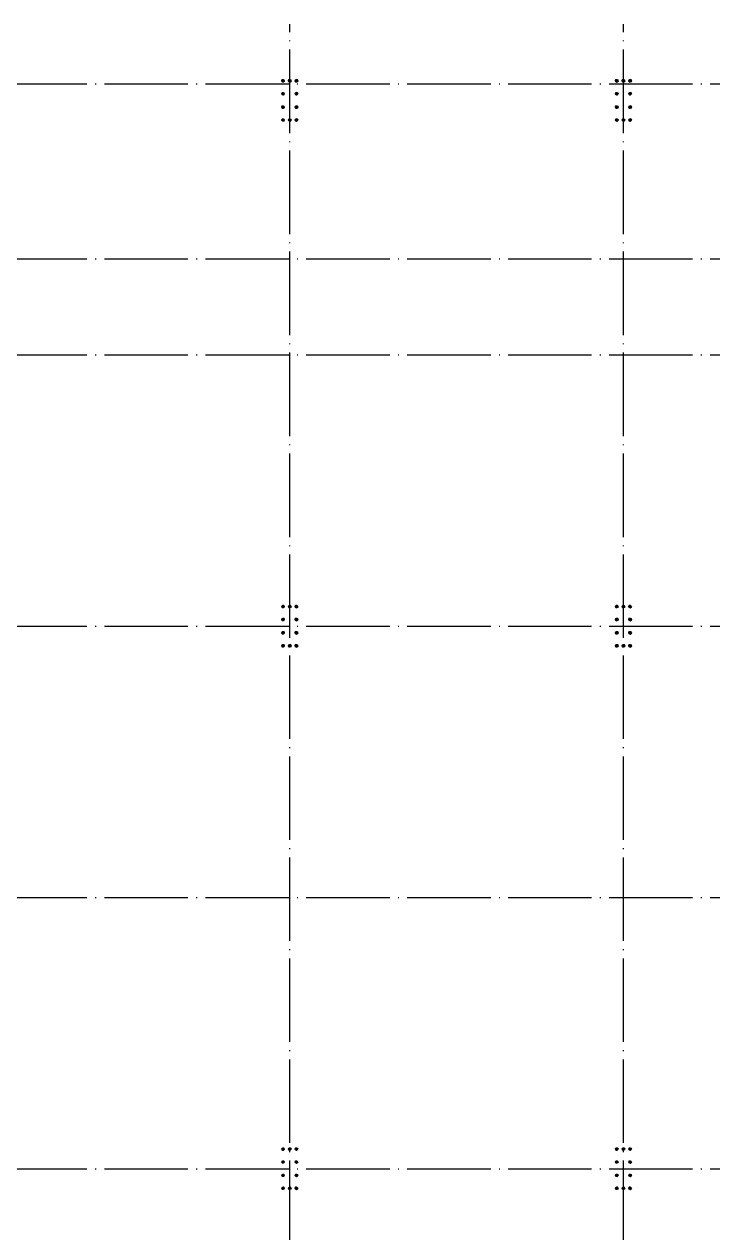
# Model space of a CAD drawing. Extents: x 19118 to 566552, y -1188739 to 92943.
# Drawn here: x 165771 to 182282, y -247024 to -218060 of the extents above; entities that cross this region are included whole.
import ezdxf

# ---------------------------------------------------------------- set-up
doc = ezdxf.new("R2010")
doc.units = 0
doc.header["$LTSCALE"] = 1000
doc.header["$MEASUREMENT"] = 0
doc.linetypes.add('DASH', pattern=[0.35, 0.25, -0.1])
doc.linetypes.add('DOTE', pattern=[2.42, 2, -0.2, 0.02, -0.2])
for name, color, linetype in [('DOTE', 9, 'DOTE'), ('PUB_HATCH', 8, 'CONTINUOUS'), ('REIN', 1, 'CONTINUOUS'), ('锚栓', 60, 'CONTINUOUS')]:
    doc.layers.add(name, color=color, linetype=linetype)

msp = doc.modelspace()

# ---------------------------------------------------------------- hatches: boundary and pattern name
at = {"layer": 'PUB_HATCH'}
h = msp.add_hatch(dxfattribs=at)
h.set_pattern_fill('ANSI31', color=256, angle=-90, style=0)
h.set_pattern_definition([(45, (71691.3192, -319798.7784), (1.122532015, -1.122532015), [])])
h.paths.add_polyline_path([(171946.86, -219416.94, -1), (172008.86, -219416.94, -1)])
h = msp.add_hatch(dxfattribs=at)
h.set_pattern_fill('ANSI31', color=256, angle=-90, style=0)
h.set_pattern_definition([(45, (71851.3192, -319798.7784), (1.122532015, -1.122532015), [])])
h.paths.add_polyline_path([(172106.86, -219416.94, -1), (172168.86, -219416.94, -1)])
h = msp.add_hatch(dxfattribs=at)
h.set_pattern_fill('ANSI31', color=256, angle=-90, style=0)
h.set_pattern_definition([(135, (272584.405, -319798.7784), (-1.122532015, -1.122532015), [])])
h.paths.add_polyline_path([(172328.86, -219416.94, 1), (172266.86, -219416.94, 1)])
h = msp.add_hatch(dxfattribs=at)
h.set_pattern_fill('ANSI31', color=256, angle=-90, style=0)
h.set_pattern_definition([(45, (79691.3192, -319798.7784), (1.122532015, -1.122532015), [])])
h.paths.add_polyline_path([(179946.86, -219416.94, -1), (180008.86, -219416.94, -1)])
h = msp.add_hatch(dxfattribs=at)
h.set_pattern_fill('ANSI31', color=256, angle=-90, style=0)
h.set_pattern_definition([(45, (79851.3192, -319798.7784), (1.122532015, -1.122532015), [])])
h.paths.add_polyline_path([(180106.86, -219416.94, -1), (180168.86, -219416.94, -1)])
h = msp.add_hatch(dxfattribs=at)
h.set_pattern_fill('ANSI31', color=256, angle=-90, style=0)
h.set_pattern_definition([(135, (280584.405, -319798.7784), (-1.122532015, -1.122532015), [])])
h.paths.add_polyline_path([(180328.86, -219416.94, 1), (180266.86, -219416.94, 1)])
h = msp.add_hatch(dxfattribs=at)
h.set_pattern_fill('ANSI31', color=256, angle=-90, style=0)
h.set_pattern_definition([(45, (71691.3192, -320108.7784), (1.122532015, -1.122532015), [])])
h.paths.add_polyline_path([(171946.86, -219726.94, -1), (172008.86, -219726.94, -1)])
h = msp.add_hatch(dxfattribs=at)
h.set_pattern_fill('ANSI31', color=256, angle=-90, style=0)
h.set_pattern_definition([(135, (272584.405, -320108.7784), (-1.122532015, -1.122532015), [])])
h.paths.add_polyline_path([(172328.86, -219726.94, 1), (172266.86, -219726.94, 1)])
h = msp.add_hatch(dxfattribs=at)
h.set_pattern_fill('ANSI31', color=256, angle=-90, style=0)
h.set_pattern_definition([(45, (79691.3192, -320108.7784), (1.122532015, -1.122532015), [])])
h.paths.add_polyline_path([(179946.86, -219726.94, -1), (180008.86, -219726.94, -1)])
h = msp.add_hatch(dxfattribs=at)
h.set_pattern_fill('ANSI31', color=256, angle=-90, style=0)
h.set_pattern_definition([(135, (280584.405, -320108.7784), (-1.122532015, -1.122532015), [])])
h.paths.add_polyline_path([(180328.86, -219726.94, 1), (180266.86, -219726.94, 1)])
h = msp.add_hatch(dxfattribs=at)
h.set_pattern_fill('ANSI31', color=256, angle=-90, style=0)
h.set_pattern_definition([(45, (71691.3192, -320428.7784), (1.122532015, -1.122532015), [])])
h.paths.add_polyline_path([(171946.86, -220046.94, -1), (172008.86, -220046.94, -1)])
h = msp.add_hatch(dxfattribs=at)
h.set_pattern_fill('ANSI31', color=256, angle=-90, style=0)
h.set_pattern_definition([(135, (272584.405, -320428.7784), (-1.122532015, -1.122532015), [])])
h.paths.add_polyline_path([(172328.86, -220046.94, 1), (172266.86, -220046.94, 1)])
h = msp.add_hatch(dxfattribs=at)
h.set_pattern_fill('ANSI31', color=256, angle=-90, style=0)
h.set_pattern_definition([(45, (79691.3192, -320428.7784), (1.122532015, -1.122532015), [])])
h.paths.add_polyline_path([(179946.86, -220046.94, -1), (180008.86, -220046.94, -1)])
h = msp.add_hatch(dxfattribs=at)
h.set_pattern_fill('ANSI31', color=256, angle=-90, style=0)
h.set_pattern_definition([(135, (280584.405, -320428.7784), (-1.122532015, -1.122532015), [])])
h.paths.add_polyline_path([(180328.86, -220046.94, 1), (180266.86, -220046.94, 1)])
h = msp.add_hatch(dxfattribs=at)
h.set_pattern_fill('ANSI31', color=256, angle=-90, style=0)
h.set_pattern_definition([(45, (71691.3192, -320738.7784), (1.122532015, -1.122532015), [])])
h.paths.add_polyline_path([(171946.86, -220356.94, -1), (172008.86, -220356.94, -1)])
h = msp.add_hatch(dxfattribs=at)
h.set_pattern_fill('ANSI31', color=256, angle=-90, style=0)
h.set_pattern_definition([(45, (71851.3192, -320738.7784), (1.122532015, -1.122532015), [])])
h.paths.add_polyline_path([(172106.86, -220356.94, -1), (172168.86, -220356.94, -1)])
h = msp.add_hatch(dxfattribs=at)
h.set_pattern_fill('ANSI31', color=256, angle=-90, style=0)
h.set_pattern_definition([(135, (272584.405, -320738.7784), (-1.122532015, -1.122532015), [])])
h.paths.add_polyline_path([(172328.86, -220356.94, 1), (172266.86, -220356.94, 1)])
h = msp.add_hatch(dxfattribs=at)
h.set_pattern_fill('ANSI31', color=256, angle=-90, style=0)
h.set_pattern_definition([(45, (79691.3192, -320738.7784), (1.122532015, -1.122532015), [])])
h.paths.add_polyline_path([(179946.86, -220356.94, -1), (180008.86, -220356.94, -1)])
h = msp.add_hatch(dxfattribs=at)
h.set_pattern_fill('ANSI31', color=256, angle=-90, style=0)
h.set_pattern_definition([(45, (79851.3192, -320738.7784), (1.122532015, -1.122532015), [])])
h.paths.add_polyline_path([(180106.86, -220356.94, -1), (180168.86, -220356.94, -1)])
h = msp.add_hatch(dxfattribs=at)
h.set_pattern_fill('ANSI31', color=256, angle=-90, style=0)
h.set_pattern_definition([(135, (280584.405, -320738.7784), (-1.122532015, -1.122532015), [])])
h.paths.add_polyline_path([(180328.86, -220356.94, 1), (180266.86, -220356.94, 1)])
h = msp.add_hatch(dxfattribs=at)
h.set_pattern_fill('ANSI31', color=256, angle=-90, style=0)
h.set_pattern_definition([(315, (71691.3192, -131635.0968), (1.122532015, 1.122532015), [])])
h.paths.add_polyline_path([(171946.86, -232016.94, 1), (172008.86, -232016.94, 1)])
h = msp.add_hatch(dxfattribs=at)
h.set_pattern_fill('ANSI31', color=256, angle=-90, style=0)
h.set_pattern_definition([(315, (71851.3192, -131635.0968), (1.122532015, 1.122532015), [])])
h.paths.add_polyline_path([(172106.86, -232016.94, 1), (172168.86, -232016.94, 1)])
h = msp.add_hatch(dxfattribs=at)
h.set_pattern_fill('ANSI31', color=256, angle=-90, style=0)
h.set_pattern_definition([(225, (272584.405, -131635.0968), (-1.122532015, 1.122532015), [])])
h.paths.add_polyline_path([(172328.86, -232016.94, -1), (172266.86, -232016.94, -1)])
h = msp.add_hatch(dxfattribs=at)
h.set_pattern_fill('ANSI31', color=256, angle=-90, style=0)
h.set_pattern_definition([(315, (79691.3192, -131635.0968), (1.122532015, 1.122532015), [])])
h.paths.add_polyline_path([(179946.86, -232016.94, 1), (180008.86, -232016.94, 1)])
h = msp.add_hatch(dxfattribs=at)
h.set_pattern_fill('ANSI31', color=256, angle=-90, style=0)
h.set_pattern_definition([(315, (79851.3192, -131635.0968), (1.122532015, 1.122532015), [])])
h.paths.add_polyline_path([(180106.86, -232016.94, 1), (180168.86, -232016.94, 1)])
h = msp.add_hatch(dxfattribs=at)
h.set_pattern_fill('ANSI31', color=256, angle=-90, style=0)
h.set_pattern_definition([(225, (280584.405, -131635.0968), (-1.122532015, 1.122532015), [])])
h.paths.add_polyline_path([(180328.86, -232016.94, -1), (180266.86, -232016.94, -1)])
h = msp.add_hatch(dxfattribs=at)
h.set_pattern_fill('ANSI31', color=256, angle=-90, style=0)
h.set_pattern_definition([(315, (71691.3192, -131945.0968), (1.122532015, 1.122532015), [])])
h.paths.add_polyline_path([(171946.86, -232326.94, 1), (172008.86, -232326.94, 1)])
h = msp.add_hatch(dxfattribs=at)
h.set_pattern_fill('ANSI31', color=256, angle=-90, style=0)
h.set_pattern_definition([(225, (272584.405, -131945.0968), (-1.122532015, 1.122532015), [])])
h.paths.add_polyline_path([(172328.86, -232326.94, -1), (172266.86, -232326.94, -1)])
h = msp.add_hatch(dxfattribs=at)
h.set_pattern_fill('ANSI31', color=256, angle=-90, style=0)
h.set_pattern_definition([(315, (79691.3192, -131945.0968), (1.122532015, 1.122532015), [])])
h.paths.add_polyline_path([(179946.86, -232326.94, 1), (180008.86, -232326.94, 1)])
h = msp.add_hatch(dxfattribs=at)
h.set_pattern_fill('ANSI31', color=256, angle=-90, style=0)
h.set_pattern_definition([(225, (280584.405, -131945.0968), (-1.122532015, 1.122532015), [])])
h.paths.add_polyline_path([(180328.86, -232326.94, -1), (180266.86, -232326.94, -1)])
h = msp.add_hatch(dxfattribs=at)
h.set_pattern_fill('ANSI31', color=256, angle=-90, style=0)
h.set_pattern_definition([(315, (71691.3192, -132265.0968), (1.122532015, 1.122532015), [])])
h.paths.add_polyline_path([(171946.86, -232646.94, 1), (172008.86, -232646.94, 1)])
h = msp.add_hatch(dxfattribs=at)
h.set_pattern_fill('ANSI31', color=256, angle=-90, style=0)
h.set_pattern_definition([(225, (272584.405, -132265.0968), (-1.122532015, 1.122532015), [])])
h.paths.add_polyline_path([(172328.86, -232646.94, -1), (172266.86, -232646.94, -1)])
h = msp.add_hatch(dxfattribs=at)
h.set_pattern_fill('ANSI31', color=256, angle=-90, style=0)
h.set_pattern_definition([(315, (79691.3192, -132265.0968), (1.122532015, 1.122532015), [])])
h.paths.add_polyline_path([(179946.86, -232646.94, 1), (180008.86, -232646.94, 1)])
h = msp.add_hatch(dxfattribs=at)
h.set_pattern_fill('ANSI31', color=256, angle=-90, style=0)
h.set_pattern_definition([(225, (280584.405, -132265.0968), (-1.122532015, 1.122532015), [])])
h.paths.add_polyline_path([(180328.86, -232646.94, -1), (180266.86, -232646.94, -1)])
h = msp.add_hatch(dxfattribs=at)
h.set_pattern_fill('ANSI31', color=256, angle=-90, style=0)
h.set_pattern_definition([(315, (71691.3192, -132575.0968), (1.122532015, 1.122532015), [])])
h.paths.add_polyline_path([(171946.86, -232956.94, 1), (172008.86, -232956.94, 1)])
h = msp.add_hatch(dxfattribs=at)
h.set_pattern_fill('ANSI31', color=256, angle=-90, style=0)
h.set_pattern_definition([(315, (71851.3192, -132575.0968), (1.122532015, 1.122532015), [])])
h.paths.add_polyline_path([(172106.86, -232956.94, 1), (172168.86, -232956.94, 1)])
h = msp.add_hatch(dxfattribs=at)
h.set_pattern_fill('ANSI31', color=256, angle=-90, style=0)
h.set_pattern_definition([(225, (272584.405, -132575.0968), (-1.122532015, 1.122532015), [])])
h.paths.add_polyline_path([(172328.86, -232956.94, -1), (172266.86, -232956.94, -1)])
h = msp.add_hatch(dxfattribs=at)
h.set_pattern_fill('ANSI31', color=256, angle=-90, style=0)
h.set_pattern_definition([(315, (79691.3192, -132575.0968), (1.122532015, 1.122532015), [])])
h.paths.add_polyline_path([(179946.86, -232956.94, 1), (180008.86, -232956.94, 1)])
h = msp.add_hatch(dxfattribs=at)
h.set_pattern_fill('ANSI31', color=256, angle=-90, style=0)
h.set_pattern_definition([(315, (79851.3192, -132575.0968), (1.122532015, 1.122532015), [])])
h.paths.add_polyline_path([(180106.86, -232956.94, 1), (180168.86, -232956.94, 1)])
h = msp.add_hatch(dxfattribs=at)
h.set_pattern_fill('ANSI31', color=256, angle=-90, style=0)
h.set_pattern_definition([(225, (280584.405, -132575.0968), (-1.122532015, 1.122532015), [])])
h.paths.add_polyline_path([(180328.86, -232956.94, -1), (180266.86, -232956.94, -1)])
h = msp.add_hatch(dxfattribs=at)
h.set_pattern_fill('ANSI31', color=256, angle=-90, style=0)
h.set_pattern_definition([(315, (71691.3192, -144635.0968), (1.122532015, 1.122532015), [])])
h.paths.add_polyline_path([(171946.86, -245016.94, 1), (172008.86, -245016.94, 1)])
h = msp.add_hatch(dxfattribs=at)
h.set_pattern_fill('ANSI31', color=256, angle=-90, style=0)
h.set_pattern_definition([(315, (71851.3192, -144635.0968), (1.122532015, 1.122532015), [])])
h.paths.add_polyline_path([(172106.86, -245016.94, 1), (172168.86, -245016.94, 1)])
h = msp.add_hatch(dxfattribs=at)
h.set_pattern_fill('ANSI31', color=256, angle=-90, style=0)
h.set_pattern_definition([(225, (272584.405, -144635.0968), (-1.122532015, 1.122532015), [])])
h.paths.add_polyline_path([(172328.86, -245016.94, -1), (172266.86, -245016.94, -1)])
h = msp.add_hatch(dxfattribs=at)
h.set_pattern_fill('ANSI31', color=256, angle=-90, style=0)
h.set_pattern_definition([(315, (79691.3192, -144635.0968), (1.122532015, 1.122532015), [])])
h.paths.add_polyline_path([(179946.86, -245016.94, 1), (180008.86, -245016.94, 1)])
h = msp.add_hatch(dxfattribs=at)
h.set_pattern_fill('ANSI31', color=256, angle=-90, style=0)
h.set_pattern_definition([(315, (79851.3192, -144635.0968), (1.122532015, 1.122532015), [])])
h.paths.add_polyline_path([(180106.86, -245016.94, 1), (180168.86, -245016.94, 1)])
h = msp.add_hatch(dxfattribs=at)
h.set_pattern_fill('ANSI31', color=256, angle=-90, style=0)
h.set_pattern_definition([(225, (280584.405, -144635.0968), (-1.122532015, 1.122532015), [])])
h.paths.add_polyline_path([(180328.86, -245016.94, -1), (180266.86, -245016.94, -1)])
h = msp.add_hatch(dxfattribs=at)
h.set_pattern_fill('ANSI31', color=256, angle=-90, style=0)
h.set_pattern_definition([(315, (71691.3192, -144945.0968), (1.122532015, 1.122532015), [])])
h.paths.add_polyline_path([(171946.86, -245326.94, 1), (172008.86, -245326.94, 1)])
h = msp.add_hatch(dxfattribs=at)
h.set_pattern_fill('ANSI31', color=256, angle=-90, style=0)
h.set_pattern_definition([(225, (272584.405, -144945.0968), (-1.122532015, 1.122532015), [])])
h.paths.add_polyline_path([(172328.86, -245326.94, -1), (172266.86, -245326.94, -1)])
h = msp.add_hatch(dxfattribs=at)
h.set_pattern_fill('ANSI31', color=256, angle=-90, style=0)
h.set_pattern_definition([(315, (79691.3192, -144945.0968), (1.122532015, 1.122532015), [])])
h.paths.add_polyline_path([(179946.86, -245326.94, 1), (180008.86, -245326.94, 1)])
h = msp.add_hatch(dxfattribs=at)
h.set_pattern_fill('ANSI31', color=256, angle=-90, style=0)
h.set_pattern_definition([(225, (280584.405, -144945.0968), (-1.122532015, 1.122532015), [])])
h.paths.add_polyline_path([(180328.86, -245326.94, -1), (180266.86, -245326.94, -1)])
h = msp.add_hatch(dxfattribs=at)
h.set_pattern_fill('ANSI31', color=256, angle=-90, style=0)
h.set_pattern_definition([(315, (71691.3192, -145265.0968), (1.122532015, 1.122532015), [])])
h.paths.add_polyline_path([(171946.86, -245646.94, 1), (172008.86, -245646.94, 1)])
h = msp.add_hatch(dxfattribs=at)
h.set_pattern_fill('ANSI31', color=256, angle=-90, style=0)
h.set_pattern_definition([(225, (272584.405, -145265.0968), (-1.122532015, 1.122532015), [])])
h.paths.add_polyline_path([(172328.86, -245646.94, -1), (172266.86, -245646.94, -1)])
h = msp.add_hatch(dxfattribs=at)
h.set_pattern_fill('ANSI31', color=256, angle=-90, style=0)
h.set_pattern_definition([(315, (79691.3192, -145265.0968), (1.122532015, 1.122532015), [])])
h.paths.add_polyline_path([(179946.86, -245646.94, 1), (180008.86, -245646.94, 1)])
h = msp.add_hatch(dxfattribs=at)
h.set_pattern_fill('ANSI31', color=256, angle=-90, style=0)
h.set_pattern_definition([(225, (280584.405, -145265.0968), (-1.122532015, 1.122532015), [])])
h.paths.add_polyline_path([(180328.86, -245646.94, -1), (180266.86, -245646.94, -1)])
h = msp.add_hatch(dxfattribs=at)
h.set_pattern_fill('ANSI31', color=256, angle=-90, style=0)
h.set_pattern_definition([(315, (71691.3192, -145575.0968), (1.122532015, 1.122532015), [])])
h.paths.add_polyline_path([(171946.86, -245956.94, 1), (172008.86, -245956.94, 1)])
h = msp.add_hatch(dxfattribs=at)
h.set_pattern_fill('ANSI31', color=256, angle=-90, style=0)
h.set_pattern_definition([(315, (71851.3192, -145575.0968), (1.122532015, 1.122532015), [])])
h.paths.add_polyline_path([(172106.86, -245956.94, 1), (172168.86, -245956.94, 1)])
h = msp.add_hatch(dxfattribs=at)
h.set_pattern_fill('ANSI31', color=256, angle=-90, style=0)
h.set_pattern_definition([(225, (272584.405, -145575.0968), (-1.122532015, 1.122532015), [])])
h.paths.add_polyline_path([(172328.86, -245956.94, -1), (172266.86, -245956.94, -1)])
h = msp.add_hatch(dxfattribs=at)
h.set_pattern_fill('ANSI31', color=256, angle=-90, style=0)
h.set_pattern_definition([(315, (79691.3192, -145575.0968), (1.122532015, 1.122532015), [])])
h.paths.add_polyline_path([(179946.86, -245956.94, 1), (180008.86, -245956.94, 1)])
h = msp.add_hatch(dxfattribs=at)
h.set_pattern_fill('ANSI31', color=256, angle=-90, style=0)
h.set_pattern_definition([(315, (79851.3192, -145575.0968), (1.122532015, 1.122532015), [])])
h.paths.add_polyline_path([(180106.86, -245956.94, 1), (180168.86, -245956.94, 1)])
h = msp.add_hatch(dxfattribs=at)
h.set_pattern_fill('ANSI31', color=256, angle=-90, style=0)
h.set_pattern_definition([(225, (280584.405, -145575.0968), (-1.122532015, 1.122532015), [])])
h.paths.add_polyline_path([(180328.86, -245956.94, -1), (180266.86, -245956.94, -1)])

# ---------------------------------------------------------------- linework, layer by layer
at = {"layer": 'DOTE', "color": 8}
for p, q in [((172137.86, -273909.46), (172137.86, -218059.9)), ((180137.86, -273909.46), (180137.86, -218059.9)), ((90256.35, -219486.94), (198793.6, -219486.94)), ((90256.35, -223686.94), (198793.6, -223686.94)), ((90256.35, -225986.94), (198793.6, -225986.94)), ((90256.35, -232486.94), (198793.6, -232486.94)), ((90256.35, -238986.94), (198793.6, -238986.94)), ((90256.35, -245486.94), (198793.6, -245486.94))]:
    msp.add_line(p, q, dxfattribs=at)
at = {"layer": 'REIN', "linetype": 'DASH'}
for p, q in [((171949.65, -219416.94), (172006.07, -219416.94)), ((171977.86, -219388.73), (171977.86, -219445.15)), ((172109.65, -219416.94), (172166.07, -219416.94)), ((172137.86, -219388.73), (172137.86, -219445.15)), ((172326.07, -219416.94), (172269.65, -219416.94)), ((172297.86, -219388.73), (172297.86, -219445.15)), ((179949.65, -219416.94), (180006.07, -219416.94)), ((179977.86, -219388.73), (179977.86, -219445.15)), ((180109.65, -219416.94), (180166.07, -219416.94)), ((180137.86, -219388.73), (180137.86, -219445.15)), ((180326.07, -219416.94), (180269.65, -219416.94)), ((180297.86, -219388.73), (180297.86, -219445.15)), ((171949.65, -219726.94), (172006.07, -219726.94)), ((171977.86, -219698.73), (171977.86, -219755.15)), ((172326.07, -219726.94), (172269.65, -219726.94)), ((172297.86, -219698.73), (172297.86, -219755.15)), ((179949.65, -219726.94), (180006.07, -219726.94)), ((179977.86, -219698.73), (179977.86, -219755.15)), ((180326.07, -219726.94), (180269.65, -219726.94)), ((180297.86, -219698.73), (180297.86, -219755.15)), ((171949.65, -220046.94), (172006.07, -220046.94)), ((171977.86, -220018.73), (171977.86, -220075.15)), ((172326.07, -220046.94), (172269.65, -220046.94)), ((172297.86, -220018.73), (172297.86, -220075.15)), ((179949.65, -220046.94), (180006.07, -220046.94)), ((179977.86, -220018.73), (179977.86, -220075.15)), ((180326.07, -220046.94), (180269.65, -220046.94)), ((180297.86, -220018.73), (180297.86, -220075.15)), ((171949.65, -220356.94), (172006.07, -220356.94)), ((171977.86, -220328.73), (171977.86, -220385.15)), ((172109.65, -220356.94), (172166.07, -220356.94)), ((172137.86, -220328.73), (172137.86, -220385.15)), ((172326.07, -220356.94), (172269.65, -220356.94)), ((172297.86, -220328.73), (172297.86, -220385.15)), ((179949.65, -220356.94), (180006.07, -220356.94)), ((179977.86, -220328.73), (179977.86, -220385.15)), ((180109.65, -220356.94), (180166.07, -220356.94)), ((180137.86, -220328.73), (180137.86, -220385.15)), ((180326.07, -220356.94), (180269.65, -220356.94)), ((180297.86, -220328.73), (180297.86, -220385.15)), ((171977.86, -232045.15), (171977.86, -231988.73)), ((172137.86, -232045.15), (172137.86, -231988.73)), ((172297.86, -232045.15), (172297.86, -231988.73)), ((179977.86, -232045.15), (179977.86, -231988.73)), ((180137.86, -232045.15), (180137.86, -231988.73)), ((180297.86, -232045.15), (180297.86, -231988.73)), ((171949.65, -232016.94), (172006.07, -232016.94)), ((172109.65, -232016.94), (172166.07, -232016.94)), ((172326.07, -232016.94), (172269.65, -232016.94)), ((179949.65, -232016.94), (180006.07, -232016.94)), ((180109.65, -232016.94), (180166.07, -232016.94)), ((180326.07, -232016.94), (180269.65, -232016.94)), ((171949.65, -232326.94), (172006.07, -232326.94)), ((171977.86, -232355.15), (171977.86, -232298.73)), ((172326.07, -232326.94), (172269.65, -232326.94)), ((172297.86, -232355.15), (172297.86, -232298.73)), ((179949.65, -232326.94), (180006.07, -232326.94)), ((179977.86, -232355.15), (179977.86, -232298.73)), ((180326.07, -232326.94), (180269.65, -232326.94)), ((180297.86, -232355.15), (180297.86, -232298.73)), ((171949.65, -232646.94), (172006.07, -232646.94)), ((171977.86, -232675.15), (171977.86, -232618.73)), ((172326.07, -232646.94), (172269.65, -232646.94)), ((172297.86, -232675.15), (172297.86, -232618.73)), ((179949.65, -232646.94), (180006.07, -232646.94)), ((179977.86, -232675.15), (179977.86, -232618.73)), ((180326.07, -232646.94), (180269.65, -232646.94)), ((180297.86, -232675.15), (180297.86, -232618.73)), ((171949.65, -232956.94), (172006.07, -232956.94)), ((171977.86, -232985.15), (171977.86, -232928.73)), ((172109.65, -232956.94), (172166.07, -232956.94)), ((172137.86, -232985.15), (172137.86, -232928.73)), ((172326.07, -232956.94), (172269.65, -232956.94)), ((172297.86, -232985.15), (172297.86, -232928.73)), ((179949.65, -232956.94), (180006.07, -232956.94)), ((179977.86, -232985.15), (179977.86, -232928.73)), ((180109.65, -232956.94), (180166.07, -232956.94)), ((180137.86, -232985.15), (180137.86, -232928.73)), ((180326.07, -232956.94), (180269.65, -232956.94)), ((180297.86, -232985.15), (180297.86, -232928.73)), ((171949.65, -245016.94), (172006.07, -245016.94)), ((171977.86, -245045.15), (171977.86, -244988.73)), ((172109.65, -245016.94), (172166.07, -245016.94)), ((172137.86, -245045.15), (172137.86, -244988.73)), ((172326.07, -245016.94), (172269.65, -245016.94)), ((172297.86, -245045.15), (172297.86, -244988.73)), ((179949.65, -245016.94), (180006.07, -245016.94)), ((179977.86, -245045.15), (179977.86, -244988.73)), ((180109.65, -245016.94), (180166.07, -245016.94)), ((180137.86, -245045.15), (180137.86, -244988.73)), ((180326.07, -245016.94), (180269.65, -245016.94)), ((180297.86, -245045.15), (180297.86, -244988.73)), ((171949.65, -245326.94), (172006.07, -245326.94)), ((171977.86, -245355.15), (171977.86, -245298.73)), ((172326.07, -245326.94), (172269.65, -245326.94)), ((172297.86, -245355.15), (172297.86, -245298.73)), ((179949.65, -245326.94), (180006.07, -245326.94)), ((179977.86, -245355.15), (179977.86, -245298.73)), ((180326.07, -245326.94), (180269.65, -245326.94)), ((180297.86, -245355.15), (180297.86, -245298.73)), ((171977.86, -245675.15), (171977.86, -245618.73)), ((172297.86, -245675.15), (172297.86, -245618.73)), ((179977.86, -245675.15), (179977.86, -245618.73)), ((180297.86, -245675.15), (180297.86, -245618.73)), ((171949.65, -245646.94), (172006.07, -245646.94)), ((172326.07, -245646.94), (172269.65, -245646.94)), ((179949.65, -245646.94), (180006.07, -245646.94)), ((180326.07, -245646.94), (180269.65, -245646.94)), ((171949.65, -245956.94), (172006.07, -245956.94)), ((171977.86, -245985.15), (171977.86, -245928.73)), ((172109.65, -245956.94), (172166.07, -245956.94)), ((172137.86, -245985.15), (172137.86, -245928.73)), ((172326.07, -245956.94), (172269.65, -245956.94)), ((172297.86, -245985.15), (172297.86, -245928.73)), ((179949.65, -245956.94), (180006.07, -245956.94)), ((179977.86, -245985.15), (179977.86, -245928.73)), ((180109.65, -245956.94), (180166.07, -245956.94)), ((180137.86, -245985.15), (180137.86, -245928.73)), ((180326.07, -245956.94), (180269.65, -245956.94)), ((180297.86, -245985.15), (180297.86, -245928.73))]:
    msp.add_line(p, q, dxfattribs=at)
at = {"layer": '锚栓'}
for centre in [(171977.86, -219416.94), (172137.86, -219416.94), (172297.86, -219416.94), (179977.86, -219416.94), (180137.86, -219416.94), (180297.86, -219416.94), (171977.86, -219726.94), (172297.86, -219726.94), (179977.86, -219726.94), (180297.86, -219726.94), (171977.86, -220046.94), (172297.86, -220046.94), (179977.86, -220046.94), (180297.86, -220046.94), (171977.86, -220356.94), (172137.86, -220356.94), (172297.86, -220356.94), (179977.86, -220356.94), (180137.86, -220356.94), (180297.86, -220356.94), (171977.86, -232016.94), (172137.86, -232016.94), (172297.86, -232016.94), (179977.86, -232016.94), (180137.86, -232016.94), (180297.86, -232016.94), (171977.86, -232326.94), (172297.86, -232326.94), (179977.86, -232326.94), (180297.86, -232326.94), (171977.86, -232646.94), (172297.86, -232646.94), (179977.86, -232646.94), (180297.86, -232646.94), (171977.86, -232956.94), (172137.86, -232956.94), (172297.86, -232956.94), (179977.86, -232956.94), (180137.86, -232956.94), (180297.86, -232956.94), (171977.86, -245016.94), (172137.86, -245016.94), (172297.86, -245016.94), (179977.86, -245016.94), (180137.86, -245016.94), (180297.86, -245016.94), (171977.86, -245326.94), (172297.86, -245326.94), (179977.86, -245326.94), (180297.86, -245326.94), (171977.86, -245646.94), (172297.86, -245646.94), (179977.86, -245646.94), (180297.86, -245646.94), (171977.86, -245956.94), (172137.86, -245956.94), (172297.86, -245956.94), (179977.86, -245956.94), (180137.86, -245956.94), (180297.86, -245956.94)]:
    msp.add_circle(centre, 31, dxfattribs=at)

doc.saveas('drawing.dxf')
